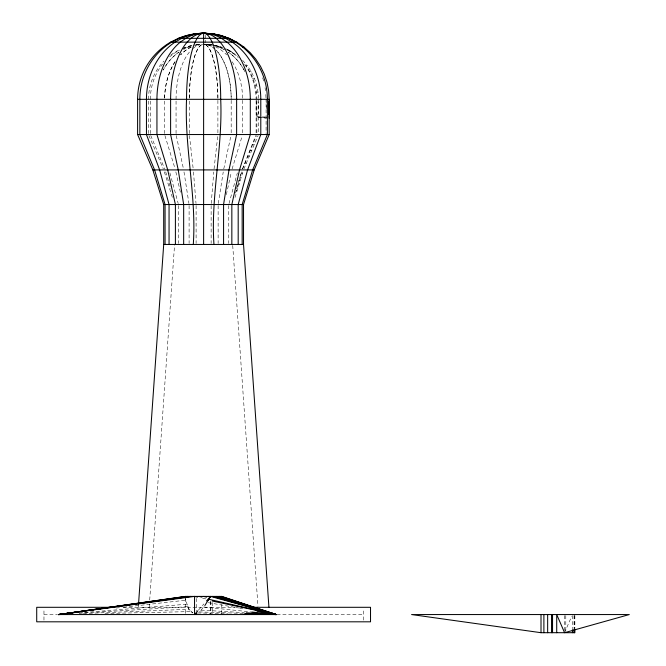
<?xml version="1.0" encoding="UTF-8"?>
<svg xmlns="http://www.w3.org/2000/svg" width="666" height="666" viewBox="0 0 666 666"><rect width="100%" height="100%" fill="white"/><g stroke="black" fill="none" stroke-linecap="round" stroke-linejoin="round"><path stroke-width="0.5" stroke-dasharray="3.33 2.5" d="M148.493 133.558L148.493 100.35M150.366 133.558L150.366 100.35M164.635 133.558L164.635 100.35M176.057 133.558L176.057 100.35M189.352 133.558L189.352 100.35M138.312 607.3L138.453 605.227M149.192 607.3L149.625 601.082M149.7 600.041L174.592 244.455M211.214 203.521L213.778 171.953M256.477 101.798L256.285 103.655A8.958 1.165 90 0 0 256.285 112.612L257.301 117.091L258.316 112.612A8.958 1.165 90 0 0 258.316 103.655L258.125 101.798M214.052 168.906L217.774 135.606M218.29 203.521L223.235 171.953M223.776 168.906L230.969 135.606M226.34 194.647L231.377 171.895M229.029 203.555L237.346 172.885M205.486 44.655A55.128 14.269 -90 0 1 217.89 99.317A55.128 14.269 90 0 0 205.486 44.655L205.611 40.226M235.481 193.098L237.013 187.77L237.879 188.153M237.304 186.771L241.625 171.711L242.982 171.587L234.274 199.875M236.447 188.711L241.542 171.895M232.118 168.931L242.299 135.573M242.474 169.072L255.752 135.506M242.532 168.964L256.477 135.548M243.856 169.072L258.108 135.506M564.577 632.7L571.603 616.466M266.716 116.958L266.084 118.19L256.11 116.958L268.115 116.958M243.223 613.419L198.926 611.896L201.14 610.106L205.045 605.236M198.535 610.023L203.854 603.979M209.948 44.58L205.611 44.189L207.218 44.655A55.128 27.564 -90 0 1 214.169 48.385A55.128 27.564 90 0 0 207.218 44.655M116.334 608.033L119.439 607.683M123.568 607.209L185.556 600.216L189.027 609.265L192.599 613.02M79.221 612.887L83.375 612.553M84.407 612.462L187.079 604.187L189.027 609.265L192.674 612.762L190.792 611.588L102.93 613.561M79.187 613.294L187.912 606.668M83.35 613.553L189.027 609.265M208.733 44.497L210.081 44.655M196.42 44.655L210.939 44.655M227.481 49.75L236.447 55.003M258.425 98.285C258.258 86.605 254.221 75.133 247.294 65.751L245.679 65.751C252.456 75.566 256.027 87.404 256.11 99.317M249.342 71.753L251.232 71.753M252.264 78.222L254.362 78.222M254.387 85.048L256.643 85.048M255.677 92.116L258.025 92.116M252.156 144.605L254.245 144.605M249.925 150.241L251.848 150.241M247.502 156.368L249.25 156.368M244.822 163.137L246.37 163.137M123.027 607.3L234.931 607.3M43.964 614.56L57.492 614.56M276.948 614.56L363.27 614.56M197.619 612.945L227.605 613.561M201.14 610.106L244.314 612.67M204.304 44.189L211.372 44.655M204.612 44.256L210.573 44.655A55.128 53.255 -90 0 1 213.52 45.146M204.512 44.256L209.848 44.655A55.128 47.744 -90 0 1 211.613 44.963A55.128 47.744 90 0 0 209.848 44.655L207.609 44.339L208.708 44.655A55.128 38.986 90 0 1 211.73 45.388M203.621 607.009L250.641 611.904M258.491 116.958L261.405 117.291M262.379 117.407L268.215 118.082M241.209 173.143L242.449 173.318M208.267 602.663L234.623 607.284M235.639 607.459L238.678 607.991M239.693 608.166L242.732 608.699M240.068 177.123L241.209 177.339M212.362 44.855L222.702 47.577M214.985 45.263L221.945 47.269M202.614 598.21L206.643 599.1M239.036 180.727L240.068 181.044M227.048 49.517L231.393 51.573L225.041 48.385M225.857 48.834L231.393 51.573M238.162 183.783L239.036 184.399M230.861 51.573L236.355 55.578M236.322 190.185L237.013 190.959M242.615 60.331L247.294 65.751M148.901 135.548L163.337 168.964M150.766 135.548L164.702 168.964M164.36 171.895L173.043 199.592M262.654 77.822L264.019 82.226M164.935 135.573L175.125 168.931M165.701 171.895L170.787 188.711M169.888 172.885L178.213 203.555M175.866 171.895L180.686 193.656M176.274 135.606L183.466 168.906M265.026 87.762L265.567 90.701M183.999 171.953L188.944 203.521M189.46 135.606L193.19 168.906M193.465 171.953L196.02 203.521M232.717 245.488L257.975 606.268M265.792 94.53L266.025 98.36M266.417 108.65L266.117 100.35L266.084 133.525M185.514 598.318L185.556 600.216M574.866 615.567L574.866 628.671M574.317 615.567L574.317 628.671M574.042 615.567L574.042 628.671M572.435 615.567L572.435 628.671M565.792 615.567L565.792 630.685M564.577 615.567L564.577 630.685M363.27 610.93L363.27 621.811M258.491 99.317L258.491 133.558M256.868 100.35L256.868 133.558M256.11 100.35L256.11 133.558M242.599 100.35L242.599 133.558M231.185 100.35L231.185 133.558M228.763 205.561L228.763 243.431M221.761 604.478L221.761 613.553M218.132 205.561L218.132 243.431M217.89 100.35L217.89 133.558M212.687 602.464L212.687 613.553M211.13 205.561L211.13 243.431M210.881 601.456L210.881 613.553M210.506 601.456L210.506 613.553M205.611 35.281L205.611 39.236M196.362 598.434L196.362 611.538M196.104 205.561L196.104 243.431M189.102 205.561L189.102 243.431M185.481 598.434L185.481 613.553M178.48 205.561L178.48 243.431M43.964 610.93L43.964 621.811M214.494 45.346A55.128 53.255 -90 0 1 223.077 47.994M227.622 50.1A55.128 53.255 -90 0 1 238.353 57.526M244.63 64.144A55.128 53.255 -90 0 1 256.868 99.317M150.366 99.317A55.128 53.255 -90 0 1 162.612 64.144M169.647 56.86A55.128 53.255 -90 0 1 179.62 50.1M183.242 48.385A55.128 53.255 -90 0 1 194.705 44.963M215.343 46.737A55.128 38.986 90 0 1 226.673 54.853M232.193 61.813A55.128 38.986 90 0 1 242.599 99.317M176.057 99.317A55.128 27.564 -90 0 1 189.835 51.573M193.073 48.385A55.128 27.564 -90 0 1 200.025 44.655M148.493 99.317A55.128 55.128 0 0 1 163.919 61.064M170.879 54.962A55.128 55.128 0 0 1 179.703 49.642M182.526 48.385A55.128 55.128 0 0 1 194.389 44.963M224.334 49.642A55.128 47.744 -90 0 0 215.975 46.062A55.128 47.744 90 0 1 224.334 49.642M244.963 71.753A55.128 47.744 -90 0 0 228.263 52.098A55.128 47.744 90 0 1 244.963 71.753M178.979 52.098A55.128 47.744 -90 0 0 163.195 69.988A55.128 47.744 90 0 1 178.979 52.098M191.267 46.062A55.128 47.744 -90 0 0 183.716 49.209A55.128 47.744 90 0 1 191.267 46.062M197.386 44.655A55.128 47.744 -90 0 0 195.621 44.963A55.128 47.744 90 0 1 197.386 44.655M175.041 61.813A55.128 38.986 90 0 0 164.635 99.317A55.128 38.986 -90 0 1 175.041 61.813M191.092 47.111A55.128 38.986 90 0 0 180.569 54.853A55.128 38.986 -90 0 1 191.092 47.111M198.535 44.655A55.128 38.986 90 0 0 195.513 45.388A55.128 38.986 -90 0 1 198.535 44.655M231.185 99.317A55.128 27.564 90 0 0 216.134 50.191A55.128 27.564 -90 0 1 231.185 99.317M201.756 44.655A55.128 14.269 -90 0 0 189.352 99.317A55.128 14.269 90 0 1 201.756 44.655"/><path stroke-width="1" d="M138.528 604.187L163.703 244.455L163.703 204.537L152.855 169.913L137.604 134.54L137.604 99.317A66.017 66.017 0 0 1 170.613 42.141L178.355 38.328A66.017 66.017 0 0 1 203.621 33.3L213.503 33.866L221.262 35.548L232.209 39.868M268.806 114.469L268.989 112.612A8.958 1.165 90 0 0 268.989 103.655L268.806 101.798M268.931 607.3L243.531 244.455L243.531 204.537L254.196 169.913L269.189 134.54L269.189 99.317L268.631 90.701L266.983 82.226L264.252 74.051L260.498 66.309L255.777 59.124L250.183 52.639L243.806 46.945L236.746 42.141L229.129 38.328L221.095 35.548M208.316 600.199L210.506 596.411L276.19 614.56L58.483 614.56L185.481 596.411L221.761 596.411L276.19 614.56L244.139 613.902M205.045 605.236L210.506 596.411L206.518 600.948M65.718 614.393L58.483 614.56L194.547 596.411L194.547 614.56L197.869 610.78M194.547 614.56L196.853 613.344M64.702 614.302L58.483 614.56L186.097 596.411M64.694 614.177L58.483 614.56L187.912 596.411M64.702 614.052L58.483 614.56L190.792 596.411M58.483 614.56L69.847 613.278M71.911 613.045L73.976 612.812M178.355 38.328L229.129 38.328M170.613 42.141L236.746 42.141M242.424 46.945L243.806 46.945M137.604 99.317L269.189 99.317L269.189 118.19M137.604 134.54L269.189 134.54M152.855 169.913L254.196 169.913M163.703 204.537L243.531 204.537M163.703 244.455L243.531 244.455M111.588 607.3L36.713 607.3L36.713 621.811L370.529 621.811L370.529 607.3L252.914 607.3M556.718 632.7L556.718 614.56L564.577 632.7L629.287 614.56L411.58 614.56L541.008 632.7L574.866 632.7L574.866 629.678M245.279 613.494L276.19 614.56L221.145 596.411M246.37 612.787L276.19 614.56L219.33 596.411M204.304 33.3L212.77 33.866L221.004 35.548M251.656 612.004L276.19 614.56L216.45 596.411M256.926 611.188L276.19 614.56L212.687 596.411M212.371 601.057L276.19 614.56L267.208 612.154M194.547 596.411L197.569 597.086M271.154 613.436L276.19 614.56L269.131 612.795M208.841 599.283L276.19 614.56L269.164 612.911M198.926 596.411L201.931 597.119M203.621 596.411L206.643 597.169M208.316 596.411L210.314 596.952M233.192 40.709L234.965 41.667M574.317 629.678L574.317 632.7M574.042 629.678L574.042 632.7M572.435 629.678L572.435 632.7M552.547 614.56L552.547 632.7M551.54 614.56L551.54 632.7M547.652 614.56L547.652 632.7M543.889 614.56L543.889 632.7M541.008 614.56L541.008 632.7M242.174 244.455L242.174 204.537L252.647 169.913L267.382 134.54L267.382 99.317A66.017 63.769 -90 0 0 235.506 42.141L228.022 38.328A66.017 63.769 -90 0 0 179.221 38.328L171.736 42.141A66.017 63.769 -90 0 0 139.852 99.317L139.852 134.54L154.587 169.913L165.068 204.537L165.068 244.455M238.187 244.455L238.187 204.537L247.577 169.913L260.789 134.54L260.789 99.317A66.017 57.168 -90 0 0 232.209 42.141L225.499 38.328A66.017 57.168 -90 0 0 191.55 34.79M231.843 244.455L231.843 204.537L239.51 169.913L250.299 134.54L250.299 99.317A66.017 46.678 -90 0 0 226.956 42.141L221.487 38.328A66.017 46.678 90 0 0 185.756 38.328L180.278 42.141A66.017 46.678 -90 0 0 156.943 99.317L156.943 134.54L167.724 169.913L175.399 204.537L175.399 244.455M223.576 244.455L223.576 204.537L229.004 169.913L236.63 134.54L236.63 99.317A66.017 33.009 -90 0 0 220.121 42.141L216.25 38.328A66.017 33.009 -90 0 0 207.925 33.866A66.017 33.009 -90 0 0 190.992 38.328L187.113 42.141A66.017 33.009 -90 0 0 170.613 99.317L170.613 134.54L178.238 169.913L183.666 204.537L183.666 244.455M213.953 244.455C210.639 195.787 222.86 147.894 220.704 99.317A66.017 17.083 90 0 0 212.163 42.141L210.156 38.328A66.017 17.083 90 0 0 202.131 33.55M203.621 244.455L203.621 33.3A66.017 46.678 -90 0 1 211.721 34.299M193.29 244.455C196.603 195.787 184.382 147.894 186.538 99.317A66.017 17.083 -90 0 1 195.08 42.141L197.078 38.328A66.017 17.083 -90 0 1 203.621 33.3A66.017 57.168 90 0 0 181.743 38.328L175.033 42.141A66.017 57.168 -90 0 0 146.453 99.317L146.453 134.54L159.657 169.913L169.056 204.537L169.056 244.455"/></g></svg>
